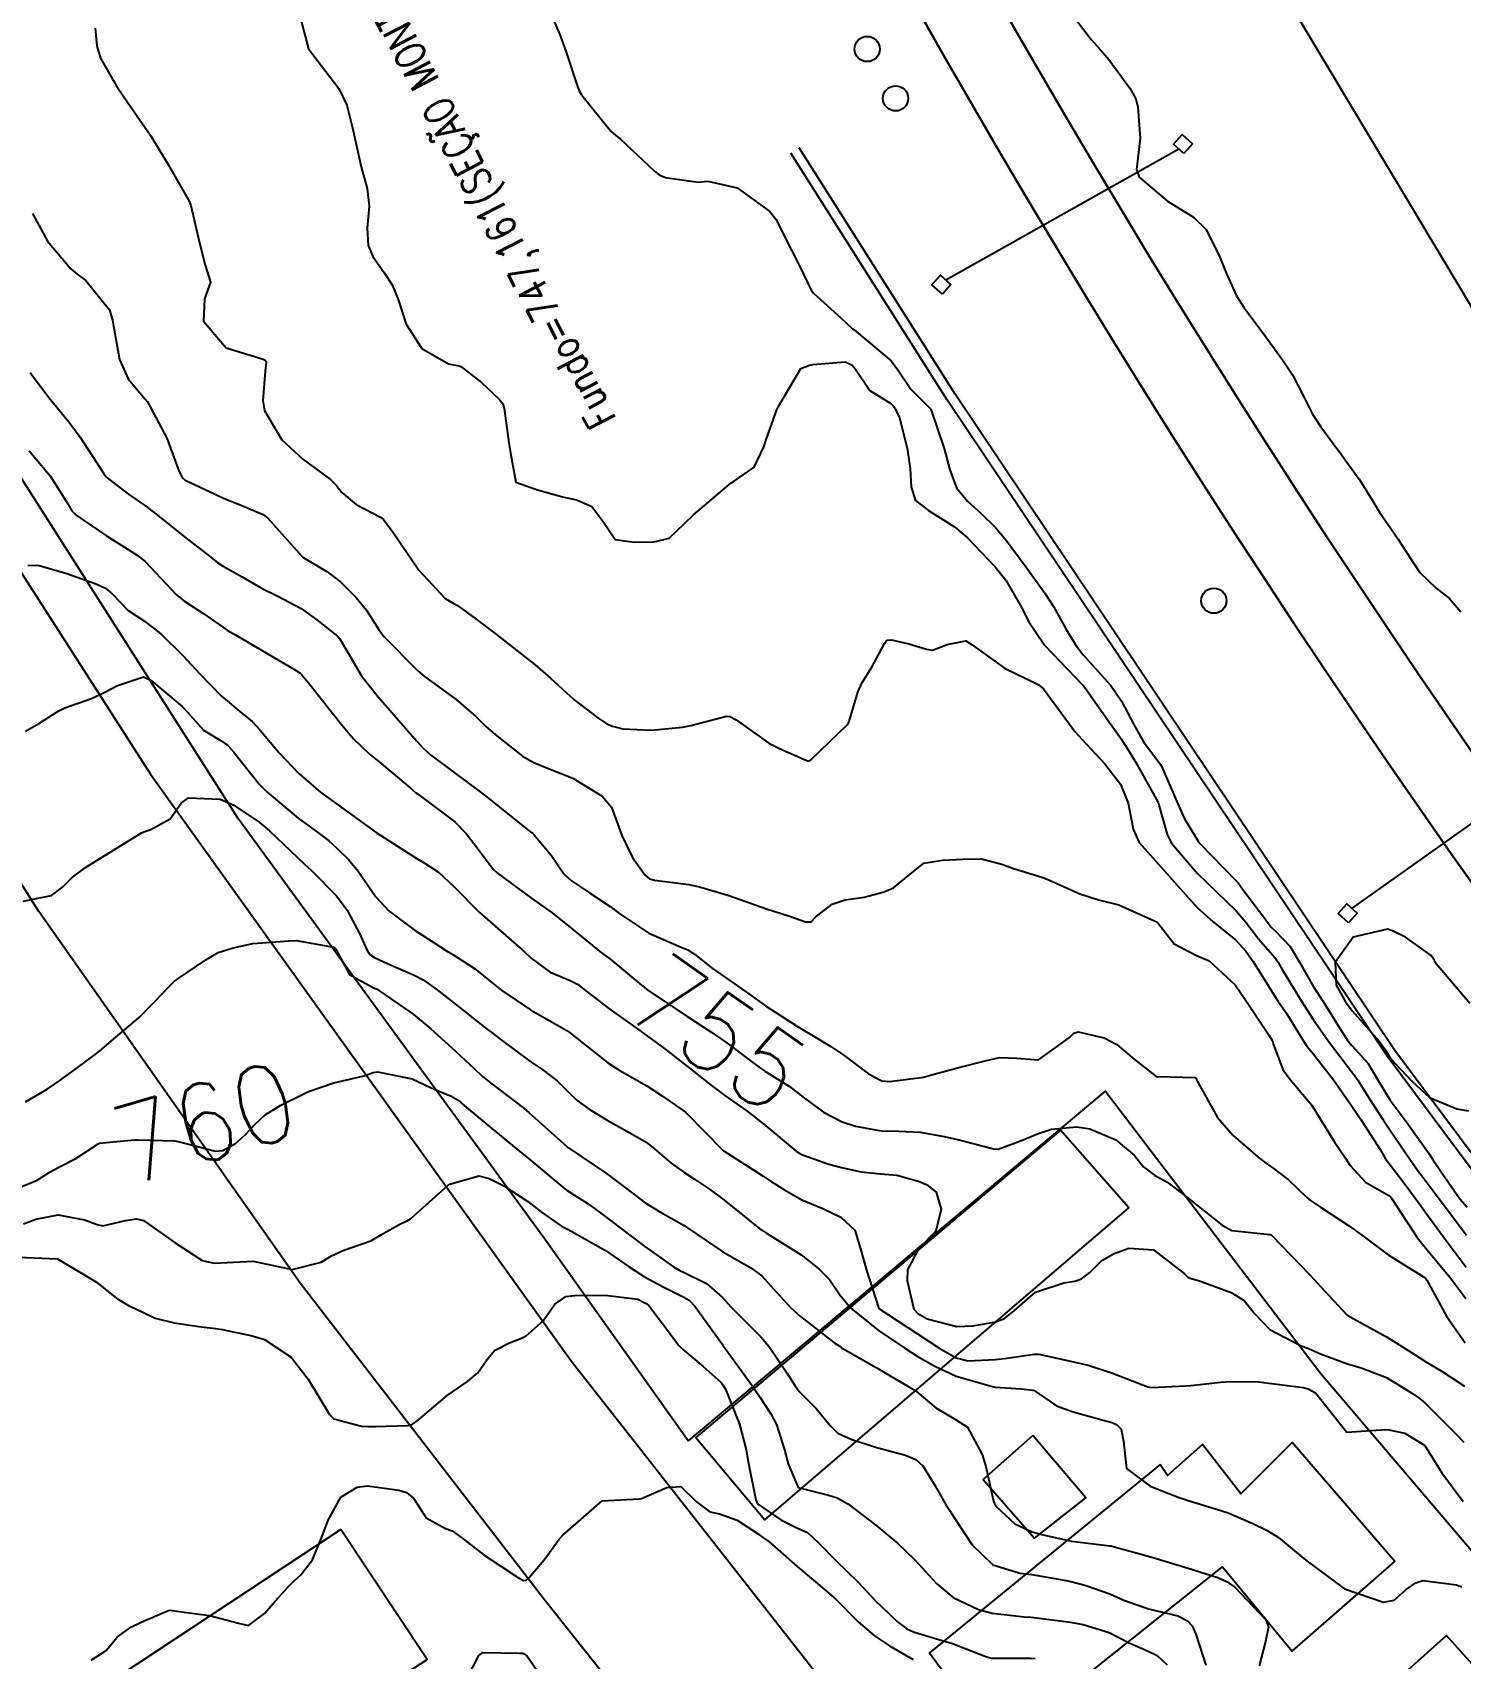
# Model space of a CAD drawing. Header units: metres. Extents: x 318500 to 325275, y 7408834 to 7428799.
# Drawn here: x 322144.8 to 322217.8, y 7422186.2 to 7422269.3 of the extents above; entities that cross this region are included whole.
import ezdxf
from ezdxf.enums import TextEntityAlignment as Align

# ---------------------------------------------------------------- set-up
doc = ezdxf.new("R2010")
doc.units = ezdxf.units.M
doc.header["$MEASUREMENT"] = 0
for name, color, linetype in [('BUEIRO', 151, 'Continuous'), ('Canaleta de Drenagem', 151, 'Continuous'), ('Cotas', 45, 'Continuous'), ('Curvas de Nivel 1m', 11, 'Continuous'), ('Curvas de Nivel 5m', 15, 'Continuous'), ('Divisas', 45, 'Continuous'), ('Edificações', 30, 'Continuous'), ('Linha Férrea', 20, 'Continuous'), ('Postes', 20, 'Continuous'), ('Pórticos', 45, 'Continuous'), ('Vias Primárias', 230, 'Continuous')]:
    doc.layers.add(name, color=color, linetype=linetype)
doc.styles.add('ROMANS', font='romans', dxfattribs={"height": 0.2})
doc.styles.add('Style-STANDARD', font='STANDARD.shx')

msp = doc.modelspace()

# ---------------------------------------------------------------- linework, layer by layer
at = {"layer": 'Canaleta de Drenagem'}
for points in [[(322322.671, 7422096.969), (322321.614, 7422099.785, 0.054603), (322318.546, 7422105.852, 0.031806), (322316.11, 7422109.117), (322310.197, 7422114.931), (322305.401, 7422118.853), (322303.788, 7422120.333), (322292.508, 7422130.025), (322282.21, 7422139.108), (322277.696, 7422143.583), (322269.617, 7422150.895), (322269.051, 7422151.338), (322246.454, 7422176.01), (322230.442, 7422194.937), (322214.01, 7422216.968), (322191.512, 7422250.537), (322183.536, 7422263.138)], [(322323.139, 7422097.145), (322322.082, 7422099.961, 0.054603), (322318.965, 7422106.125, 0.031979), (322316.476, 7422109.458), (322310.531, 7422115.303), (322305.728, 7422119.231), (322304.12, 7422120.707), (322292.836, 7422130.402), (322282.552, 7422139.473), (322278.04, 7422143.946), (322269.939, 7422151.278), (322269.392, 7422151.706), (322246.83, 7422176.341), (322230.833, 7422195.248), (322214.418, 7422217.257), (322191.931, 7422250.81), (322183.958, 7422263.406)]]:
    msp.add_lwpolyline(points, format="xyb", dxfattribs=at)
at = {"layer": 'Curvas de Nivel 1m', "flags": 128}
for points, elevation in [([(322158.341, 7422270.476), (322158.88, 7422268.47), (322160.432, 7422266.446), (322160.837, 7422265.582), (322161.12, 7422264.436), (322161.428, 7422263.052), (322161.575, 7422262.428), (322161.875, 7422261.332), (322161.983, 7422260.422), (322161.879, 7422259.297), (322161.921, 7422258.422), (322162.16, 7422257.844), (322162.726, 7422257.055), (322163.153, 7422256.406), (322163.454, 7422255.657), (322163.871, 7422254.398), (322164.671, 7422253.154), (322166.026, 7422252.37), (322166.561, 7422252.263), (322166.659, 7422252.22), (322167.723, 7422251.417), (322168.642, 7422250.538), (322168.805, 7422250.328), (322168.882, 7422250.081), (322169.11, 7422248.325), (322169.22, 7422247.705), (322169.476, 7422246.321), (322170.576, 7422245.916), (322171.853, 7422245.571), (322172.571, 7422245.42), (322173.368, 7422245.068), (322173.972, 7422244.259), (322174.547, 7422243.38), (322175.533, 7422243.252), (322176.546, 7422243.264), (322177.321, 7422243.446), (322178.093, 7422244.207), (322178.564, 7422244.648), (322180.362, 7422246.173), (322180.475, 7422246.279), (322180.583, 7422246.338), (322181.666, 7422247.087), (322182.179, 7422248.154), (322182.271, 7422248.497), (322182.63, 7422249.483), (322182.8, 7422249.985), (322182.881, 7422250.146), (322183.21, 7422250.706), (322184.05, 7422252.129), (322184.481, 7422252.304), (322184.663, 7422252.337), (322186.304, 7422252.465), (322186.663, 7422252.294), (322186.844, 7422252.097), (322187.568, 7422251), (322188.643, 7422250.336), (322188.779, 7422250.206), (322188.871, 7422250.067), (322189.086, 7422249.611), (322189.482, 7422248.057), (322189.628, 7422247.021), (322189.684, 7422246.053), (322189.904, 7422245.381), (322190.568, 7422244.872), (322191.901, 7422244.027), (322192.552, 7422243.488), (322193.984, 7422241.995), (322194.52, 7422241.306), (322195.293, 7422239.978), (322195.7, 7422239.18), (322196.48, 7422238.01), (322196.524, 7422237.96), (322198.45, 7422235.961), (322198.476, 7422235.93), (322198.558, 7422235.819), (322199.911, 7422233.915), (322200.413, 7422233.194), (322200.908, 7422232.406), (322201.214, 7422231.898), (322202.311, 7422229.941), (322202.337, 7422229.88), (322202.345, 7422229.855), (322202.369, 7422229.761), (322202.775, 7422228.297), (322203.002, 7422227.87), (322204.327, 7422226.319), (322204.792, 7422225.845), (322206.299, 7422224.405), (322206.797, 7422223.822), (322207.444, 7422222.975), (322208.272, 7422222.009), (322208.367, 7422221.896), (322208.428, 7422221.798), (322208.651, 7422221.407), (322209.645, 7422219.779), (322210.227, 7422218.885), (322211.006, 7422217.762), (322212.194, 7422216.197), (322212.389, 7422215.944), (322212.518, 7422215.745), (322213.118, 7422214.793), (322213.811, 7422213.725), (322214.152, 7422213.21), (322215.176, 7422211.704), (322215.575, 7422211.149), (322216.117, 7422210.425), (322216.673, 7422209.684), (322218.082, 7422207.827)], 751), ([(322198.127, 7422269.948), (322198.89, 7422268.937), (322199.37, 7422268.418), (322199.789, 7422267.926), (322200.858, 7422266.448), (322201.165, 7422265.905), (322201.266, 7422265.481), (322201.388, 7422263.901), (322201.208, 7422262.307), (322201.346, 7422261.902), (322202.782, 7422260.686), (322204.12, 7422259.866), (322204.761, 7422259.234), (322205.439, 7422257.85), (322205.817, 7422256.93), (322206.322, 7422255.836), (322206.711, 7422255.235), (322207.761, 7422253.814), (322208.672, 7422252.568), (322209.185, 7422251.795), (322209.752, 7422250.686), (322210.202, 7422249.784), (322210.631, 7422249.147), (322211.658, 7422247.764), (322212.591, 7422246.463), (322213.04, 7422245.743), (322213.619, 7422244.783), (322214.364, 7422243.723), (322214.556, 7422243.422), (322215.67, 7422241.709), (322216.522, 7422240.895), (322217.199, 7422240.372), (322217.787, 7422239.681)], 749), ([(322147.975, 7422269.522), (322148.059, 7422268.612), (322148.251, 7422267.996), (322148.853, 7422266.917), (322148.976, 7422266.723), (322149.049, 7422266.597), (322149.465, 7422265.966), (322150.424, 7422264.576), (322150.592, 7422264.348), (322150.815, 7422264.026), (322151.696, 7422262.561), (322152.772, 7422260.674), (322152.827, 7422260.549), (322152.861, 7422260.456), (322153.297, 7422258.542), (322153.599, 7422257.407), (322153.865, 7422256.533), (322153.556, 7422255.688), (322153.502, 7422254.538), (322154.67, 7422253.187), (322156.553, 7422252.6), (322156.661, 7422252.555), (322156.705, 7422252.49), (322156.716, 7422252.433), (322156.655, 7422251.983), (322156.536, 7422250.492), (322156.632, 7422249.979), (322157.516, 7422248.481), (322158.595, 7422247.492), (322160.008, 7422246.449), (322160.294, 7422246.161), (322160.574, 7422245.794), (322161.311, 7422245.173), (322162.561, 7422244.532), (322162.719, 7422244.408), (322163.207, 7422243.746), (322164.117, 7422242.394), (322164.521, 7422241.813), (322165.871, 7422240.369), (322166.269, 7422240.135), (322166.496, 7422240.007), (322167.455, 7422239.311), (322168.482, 7422238.529), (322168.742, 7422238.327), (322170.46, 7422236.983), (322171.249, 7422236.298), (322172.434, 7422235.201), (322173.664, 7422234.261), (322174.132, 7422233.97), (322174.416, 7422233.838), (322174.948, 7422233.712), (322176.414, 7422233.642), (322178.004, 7422233.795), (322178.417, 7422233.872), (322179.591, 7422234.182), (322180.24, 7422234.355), (322180.423, 7422234.343), (322180.747, 7422234.167), (322182.408, 7422232.98), (322182.957, 7422232.693), (322184.26, 7422232.122), (322184.399, 7422232.071), (322184.451, 7422232.068), (322184.561, 7422232.118), (322186.418, 7422233.919), (322186.488, 7422234.021), (322186.51, 7422234.089), (322186.952, 7422235.575), (322187.186, 7422236.083), (322187.676, 7422236.864), (322188.32, 7422238.072), (322188.383, 7422238.169), (322188.482, 7422238.238), (322188.676, 7422238.261), (322189.563, 7422238.054), (322190.476, 7422237.782), (322190.781, 7422237.73), (322191.52, 7422238.024), (322192.482, 7422238.199), (322192.811, 7422238.007), (322194.462, 7422236.811), (322196.178, 7422235.964), (322196.447, 7422235.743), (322197.784, 7422233.94), (322198.05, 7422233.569), (322198.412, 7422233.18), (322199.578, 7422231.918), (322200.384, 7422230.875), (322200.782, 7422229.904), (322201.034, 7422228.577), (322201.344, 7422227.895), (322202.334, 7422226.781), (322203.143, 7422225.868), (322204.301, 7422224.576), (322205.129, 7422223.842), (322206.281, 7422222.896), (322206.794, 7422222.341), (322207.172, 7422221.816), (322208.244, 7422220.097), (322208.433, 7422219.797), (322208.886, 7422219.135), (322209.716, 7422217.777), (322209.913, 7422217.48), (322210.204, 7422217.138), (322211.273, 7422215.759), (322212.171, 7422214.474), (322212.665, 7422213.742), (322213.666, 7422212.198), (322213.937, 7422211.723), (322214.02, 7422211.613), (322214.128, 7422211.489), (322214.888, 7422210.479), (322215.467, 7422209.7), (322216.097, 7422208.829), (322216.935, 7422207.681), (322218.058, 7422206.187)], 752), ([(322144.761, 7422260.047), (322145.531, 7422258.642), (322146.726, 7422257.215), (322147.052, 7422256.954), (322147.499, 7422256.618), (322148.698, 7422255.13), (322148.861, 7422254.597), (322148.894, 7422254.39), (322149.212, 7422252.592), (322149.659, 7422251.593), (322150.513, 7422250.572), (322150.638, 7422250.418), (322151.637, 7422248.56), (322152.241, 7422246.897), (322152.412, 7422246.552), (322152.579, 7422246.412), (322153.857, 7422245.815), (322154.57, 7422245.477), (322155.26, 7422245.203), (322156.562, 7422244.661), (322156.782, 7422244.488), (322158.531, 7422242.525), (322158.6, 7422242.469), (322159.821, 7422241.752), (322160.512, 7422241.22), (322161.312, 7422240.428), (322161.841, 7422239.767), (322162.483, 7422238.753), (322162.738, 7422238.407), (322164.454, 7422236.681), (322164.809, 7422236.385), (322166.433, 7422235.214), (322167.437, 7422234.345), (322167.926, 7422233.848), (322168.411, 7422233.41), (322169.819, 7422232.316), (322170.395, 7422231.983), (322170.925, 7422231.769), (322172.384, 7422231.181), (322173.888, 7422230.257), (322174.362, 7422229.701), (322174.886, 7422228.245), (322175.443, 7422227.125), (322176.08, 7422226.232), (322176.317, 7422226.041), (322176.567, 7422225.976), (322178.313, 7422225.755), (322178.87, 7422225.634), (322180.305, 7422225.203), (322181.755, 7422224.698), (322182.295, 7422224.506), (322183.468, 7422224.132), (322184.286, 7422223.847), (322184.565, 7422223.837), (322184.834, 7422224.112), (322185.655, 7422224.744), (322186.303, 7422224.965), (322187.277, 7422225.109), (322188.31, 7422225.375), (322188.789, 7422225.586), (322189.359, 7422226.054), (322190.328, 7422226.835), (322191.289, 7422226.985), (322192.33, 7422227.047), (322193.275, 7422227.056), (322194.328, 7422226.79), (322194.909, 7422226.565), (322196.322, 7422226.143), (322196.461, 7422226.097), (322196.784, 7422225.953), (322198.31, 7422225.279), (322199.255, 7422224.971), (322200.302, 7422224.709), (322202.155, 7422223.882), (322202.244, 7422223.835), (322202.289, 7422223.786), (322203.123, 7422222.712), (322204.273, 7422222.127), (322204.913, 7422221.844), (322206.252, 7422220.623), (322206.801, 7422219.822), (322207.981, 7422218.036), (322208.127, 7422217.801), (322208.152, 7422217.743), (322208.208, 7422217.557), (322208.692, 7422216.29), (322209.063, 7422215.787), (322210.17, 7422214.469), (322210.595, 7422213.766), (322211.336, 7422212.564), (322211.881, 7422211.752), (322212.126, 7422211.379), (322212.905, 7422210.525), (322214.111, 7422209.851), (322214.182, 7422209.79), (322214.233, 7422209.718), (322214.49, 7422209.329), (322215.555, 7422207.698), (322216.071, 7422207.071), (322217.228, 7422205.678), (322218.039, 7422204.585)], 753), ([(322144.653, 7422251.926), (322145.61, 7422250.64), (322146.621, 7422249.396), (322147.212, 7422248.621), (322148.403, 7422246.783), (322148.523, 7422246.601), (322148.547, 7422246.568), (322148.579, 7422246.535), (322149.683, 7422245.695), (322150.565, 7422245.081), (322151.241, 7422244.563), (322152.545, 7422243.518), (322153.823, 7422242.531), (322154.217, 7422242.216), (322154.522, 7422242.018), (322155.486, 7422241.477), (322156.506, 7422240.884), (322157.313, 7422240.482), (322158.494, 7422239.854), (322159.304, 7422239.274), (322160.364, 7422238.442), (322160.478, 7422238.309), (322161.578, 7422236.423), (322162.434, 7422235.336), (322163.254, 7422234.402), (322164.407, 7422233.083), (322164.739, 7422232.721), (322165.11, 7422232.379), (322166.386, 7422231.419), (322167.856, 7422230.338), (322168.364, 7422229.929), (322170.174, 7422228.48), (322170.341, 7422228.353), (322170.393, 7422228.309), (322171.283, 7422227.249), (322171.935, 7422226.286), (322172.315, 7422225.94), (322173.248, 7422225.324), (322174.296, 7422224.619), (322174.792, 7422224.245), (322176.275, 7422223.26), (322177.927, 7422222.543), (322178.263, 7422222.414), (322178.603, 7422222.195), (322179.53, 7422221.458), (322180.248, 7422220.958), (322181.386, 7422220.159), (322182.231, 7422219.554), (322183.821, 7422218.52), (322184.212, 7422218.286), (322184.498, 7422218.116), (322185.579, 7422217.475), (322186.2, 7422217.053), (322187.508, 7422216.077), (322188.185, 7422215.717), (322188.574, 7422215.674), (322190.188, 7422215.887), (322190.318, 7422215.908), (322190.794, 7422216.031), (322192.194, 7422216.418), (322193.465, 7422216.729), (322194.199, 7422216.907), (322195.086, 7422216.864), (322196.198, 7422216.788), (322197.783, 7422217.936), (322198.003, 7422218.143), (322198.214, 7422218.215), (322199.557, 7422217.917), (322200.207, 7422217.566), (322201.11, 7422216.807), (322202.191, 7422215.958), (322202.252, 7422215.941), (322204.19, 7422215.878), (322204.23, 7422215.85), (322204.274, 7422215.764), (322205.343, 7422213.838), (322206.146, 7422212.925), (322207.421, 7422211.811), (322207.824, 7422211.501), (322208.125, 7422211.296), (322208.979, 7422210.648), (322209.902, 7422209.773), (322210.107, 7422209.595), (322210.614, 7422209.253), (322212.088, 7422208.289), (322212.849, 7422207.738), (322214.066, 7422206.817), (322215.878, 7422205.693), (322215.983, 7422205.624), (322216.048, 7422205.526), (322217.055, 7422203.68), (322218.01, 7422202.327)], 754), ([(322144.521, 7422242.07), (322145.103, 7422242.062), (322146.515, 7422241.643), (322147.976, 7422241.14), (322148.505, 7422240.901), (322148.861, 7422240.595), (322149.661, 7422239.752), (322150.486, 7422239.208), (322151.335, 7422238.561), (322152.463, 7422237.434), (322153.312, 7422236.537), (322154.433, 7422235.37), (322155.462, 7422234.504), (322155.998, 7422234.078), (322156.411, 7422233.636), (322157.383, 7422232.48), (322158.384, 7422231.416), (322159.499, 7422230.453), (322160.361, 7422229.835), (322162.34, 7422228.41), (322164.327, 7422227.135), (322164.797, 7422226.856), (322165.516, 7422226.372), (322166.309, 7422225.642), (322167.609, 7422224.34), (322168.281, 7422223.74), (322169.914, 7422222.313), (322170.257, 7422221.99), (322171.229, 7422221.274), (322172.246, 7422220.842), (322172.62, 7422220.65), (322173.124, 7422220.267), (322174.227, 7422219.411), (322175.882, 7422218.233), (322176.207, 7422218.001), (322177.022, 7422217.393), (322178.185, 7422216.501), (322178.579, 7422216.194), (322179.475, 7422215.482), (322180.168, 7422214.966), (322181.302, 7422214.159), (322182.15, 7422213.505), (322183.813, 7422212.125), (322183.999, 7422211.993), (322184.128, 7422211.926), (322185.473, 7422211.449), (322186.122, 7422211.274), (322187.133, 7422211.067), (322188.119, 7422210.953), (322188.945, 7422210.885), (322190.115, 7422210.572), (322190.483, 7422210.403), (322190.959, 7422210.027), (322191.226, 7422209.152), (322190.95, 7422208.027), (322190.066, 7422207.127), (322189.501, 7422206.048), (322189.476, 7422205.481), (322189.822, 7422204.043), (322190.027, 7422203.82), (322190.508, 7422203.548), (322192.017, 7422203.152), (322192.837, 7422203.183), (322194.021, 7422203.399), (322194.45, 7422203.557), (322194.968, 7422203.976), (322196.04, 7422204.911), (322197.493, 7422205.387), (322198.045, 7422205.476), (322198.389, 7422205.584), (322198.823, 7422205.922), (322199.44, 7422206.536), (322200.065, 7422206.894), (322200.807, 7422207.16), (322202.068, 7422207.08), (322203.642, 7422205.856), (322203.853, 7422205.657), (322204.047, 7422205.59), (322204.381, 7422205.512), (322206.041, 7422204.892), (322206.702, 7422204.485), (322207.245, 7422203.812), (322208.018, 7422202.997), (322209.591, 7422202.191), (322210.004, 7422202.029), (322210.618, 7422201.764), (322211.992, 7422201.245), (322212.694, 7422201.035), (322213.982, 7422200.548), (322215.361, 7422199.699), (322215.717, 7422199.443), (322215.966, 7422199.241), (322217.537, 7422197.674), (322217.943, 7422197.236)], 756), ([(322144.409, 7422233.58), (322145.084, 7422233.973), (322146.12, 7422234.633), (322146.316, 7422234.737), (322146.422, 7422234.781), (322147.783, 7422235.257), (322148.435, 7422235.569), (322149.107, 7422235.923), (322150.447, 7422236.357), (322150.826, 7422236.185), (322152.425, 7422234.852), (322152.701, 7422234.546), (322153.516, 7422233.639), (322154.406, 7422233.09), (322154.75, 7422232.861), (322155.064, 7422232.51), (322156.376, 7422230.868), (322156.745, 7422230.486), (322158.35, 7422229.141), (322159.293, 7422228.456), (322159.892, 7422228.003), (322160.332, 7422227.599), (322160.915, 7422227.02), (322161.411, 7422226.424), (322162.301, 7422225.137), (322162.986, 7422224.403), (322164.276, 7422223.435), (322165.926, 7422222.365), (322166.142, 7422222.245), (322166.258, 7422222.178), (322167.367, 7422221.459), (322168.244, 7422220.745), (322168.754, 7422220.325), (322170.226, 7422219.347), (322172.079, 7422218.282), (322172.209, 7422218.194), (322172.61, 7422217.868), (322174.186, 7422216.628), (322174.792, 7422216.244), (322176.172, 7422215.459), (322176.917, 7422214.968), (322178.028, 7422214.202), (322178.158, 7422214.096), (322180.066, 7422212.171), (322180.1, 7422212.141), (322180.13, 7422212.123), (322180.261, 7422212.036), (322182.117, 7422210.831), (322182.536, 7422210.565), (322183.202, 7422210.134), (322184.103, 7422209.627), (322185.174, 7422209.181), (322186.09, 7422208.747), (322186.809, 7422208.083), (322187.137, 7422207.006), (322187.385, 7422206.077), (322188.03, 7422204.07), (322190.011, 7422202.774), (322191.15, 7422202.023), (322191.993, 7422201.553), (322192.59, 7422201.405), (322193.992, 7422201.466), (322194.458, 7422201.518), (322195.997, 7422201.747), (322196.209, 7422201.744), (322197.991, 7422201.352), (322198.732, 7422201.18), (322199.983, 7422200.768), (322201.785, 7422200.07), (322201.972, 7422200.028), (322203.705, 7422200.123), (322203.974, 7422200.143), (322205.507, 7422200.305), (322205.978, 7422200.348), (322207.465, 7422200.321), (322207.977, 7422200.25), (322209.718, 7422200.03), (322209.973, 7422199.971), (322210.363, 7422199.766), (322211.95, 7422197.75), (322213.952, 7422197.886), (322214.101, 7422197.867), (322214.914, 7422197.706), (322215.941, 7422197.067), (322216.805, 7422195.681), (322217.898, 7422194.207)], 757), ([(322144.294, 7422224.889), (322145.74, 7422225.194), (322146.305, 7422225.61), (322146.808, 7422226.127), (322147.469, 7422226.613), (322148.325, 7422227.145), (322149.847, 7422228.089), (322150.338, 7422228.383), (322150.462, 7422228.445), (322150.825, 7422228.565), (322151.799, 7422229.105), (322152.36, 7422229.909), (322152.735, 7422230.174), (322154.364, 7422230.104), (322155.061, 7422229.808), (322156.347, 7422228.939), (322156.882, 7422228.485), (322158.326, 7422227.11), (322158.661, 7422226.803), (322159.027, 7422226.459), (322160.301, 7422225.164), (322160.845, 7422224.432), (322161.522, 7422223.171), (322161.863, 7422222.416), (322162.02, 7422222.176), (322162.256, 7422222.018), (322162.956, 7422221.7), (322164.247, 7422221.125), (322164.736, 7422220.874), (322165.45, 7422220.372), (322166.231, 7422219.755), (322168.034, 7422218.333), (322168.208, 7422218.195), (322168.727, 7422217.8), (322170.186, 7422216.726), (322170.801, 7422216.301), (322171.595, 7422215.709), (322172.169, 7422215.136), (322172.603, 7422214.712), (322173.22, 7422214.264), (322174.152, 7422213.702), (322175.336, 7422213.044), (322176.135, 7422212.58), (322176.585, 7422212.223), (322177.415, 7422211.506), (322178.118, 7422211.017), (322178.615, 7422210.693), (322179.374, 7422210.181), (322180.102, 7422209.636), (322181.946, 7422208.151), (322182.079, 7422208.058), (322182.295, 7422207.928), (322184.06, 7422206.818), (322184.971, 7422206.106), (322185.505, 7422205.559), (322186.037, 7422204.776), (322186.604, 7422204.084), (322188.013, 7422202.952), (322189.355, 7422202.05), (322189.994, 7422201.64), (322190.894, 7422201.118), (322191.979, 7422200.617), (322193.896, 7422200.065), (322193.971, 7422200.054), (322195.301, 7422199.97), (322195.916, 7422199.907), (322195.969, 7422199.881), (322197.112, 7422199.093), (322197.959, 7422198.787), (322199.496, 7422198.373), (322199.953, 7422198.24), (322200.185, 7422198.139), (322200.424, 7422197.903), (322200.548, 7422197.293), (322200.69, 7422195.898), (322201.907, 7422194.985), (322203.328, 7422194.429), (322203.896, 7422194.244), (322205.238, 7422193.837), (322205.888, 7422193.625), (322207.159, 7422193.087), (322207.879, 7422192.73), (322208.458, 7422192.373), (322209.175, 7422191.78), (322209.862, 7422191.215), (322211.84, 7422189.75), (322213.83, 7422189.054), (322214.374, 7422189.17), (322214.986, 7422189.703), (322215.483, 7422190.058), (322215.847, 7422190.162), (322217.561, 7422189.956), (322217.843, 7422189.841)], 758), ([(322218.24, 7422219.67), (322216.527, 7422221.696), (322216.432, 7422221.858), (322216.274, 7422222.123), (322214.949, 7422223.048), (322214.287, 7422223.378), (322214.029, 7422223.465), (322212.283, 7422223.062), (322211.36, 7422221.759), (322211.412, 7422220.599), (322211.896, 7422219.753), (322212.233, 7422219.297), (322213.628, 7422217.729), (322213.864, 7422217.382), (322214.201, 7422216.835), (322215.269, 7422215.709), (322216.177, 7422214.859), (322217.572, 7422214.276), (322218.168, 7422214.178)], 749), ([(322144.414, 7422214.647), (322145.519, 7422215.284), (322146.171, 7422215.726), (322147.37, 7422216.612), (322147.838, 7422216.953), (322148.189, 7422217.23), (322148.927, 7422217.861), (322149.783, 7422218.576), (322150.015, 7422218.771), (322150.216, 7422218.954), (322151.029, 7422219.761), (322151.765, 7422220.555), (322152.008, 7422220.786), (322152.244, 7422220.959), (322153.623, 7422221.899), (322154.257, 7422222.267), (322155.033, 7422222.508), (322156.032, 7422222.725), (322156.264, 7422222.753), (322157.873, 7422222.866), (322158.266, 7422222.88), (322160.158, 7422222.545), (322160.26, 7422222.465), (322160.272, 7422222.44), (322160.969, 7422221.151), (322162.24, 7422220.457), (322162.348, 7422220.409), (322164.221, 7422219.121), (322165.131, 7422218.376), (322166.196, 7422217.4), (322167.344, 7422216.343), (322167.778, 7422215.938), (322168.173, 7422215.613), (322169.879, 7422214.313), (322170.157, 7422214.078), (322171.913, 7422212.503), (322172.13, 7422212.309), (322172.175, 7422212.279), (322174.111, 7422210.98), (322175.08, 7422210.24), (322176.092, 7422209.473), (322176.87, 7422208.996), (322178.082, 7422208.315), (322178.258, 7422208.197), (322180.062, 7422206.976), (322181.494, 7422206.156), (322182.046, 7422205.745), (322182.807, 7422204.908), (322183.514, 7422204.128), (322184.023, 7422203.663), (322185.804, 7422202.292), (322186.001, 7422202.159), (322186.114, 7422202.089), (322187.984, 7422201.012), (322189.606, 7422200.045), (322189.839, 7422199.912), (322189.968, 7422199.81), (322190.939, 7422199.005), (322191.954, 7422198.402), (322192.563, 7422198.004), (322193.309, 7422196.616), (322193.51, 7422195.994), (322193.894, 7422194.23), (322193.996, 7422193.988), (322194.982, 7422193.075), (322195.877, 7422192.659), (322196.428, 7422192.504), (322197.873, 7422192.188), (322199.84, 7422191.94), (322199.87, 7422191.938), (322199.895, 7422191.934), (322200.008, 7422191.908), (322201.863, 7422191.398), (322202.542, 7422191.187), (322203.854, 7422190.806), (322205.365, 7422190.317), (322205.844, 7422190.103), (322206.23, 7422189.824), (322207.815, 7422188.166), (322207.957, 7422187.798), (322207.802, 7422187.047), (322207.469, 7422185.805)], 759), ([(322144.315, 7422208.407), (322144.931, 7422208.637), (322146.082, 7422208.865), (322147.423, 7422208.607), (322148.076, 7422208.363), (322148.365, 7422208.306), (322149.528, 7422208.578), (322150.081, 7422208.661), (322150.446, 7422208.566), (322152.063, 7422207.438), (322153.438, 7422206.526), (322154.048, 7422206.389), (322156.05, 7422206.49), (322158.044, 7422206.073), (322159.519, 7422206.448), (322160.055, 7422206.764), (322160.68, 7422207.051), (322162.067, 7422207.54), (322162.612, 7422207.864), (322163.574, 7422208.395), (322163.921, 7422208.552), (322164.083, 7422208.656), (322166.007, 7422210.361), (322166.059, 7422210.403), (322166.101, 7422210.432), (322167.588, 7422210.858), (322168.106, 7422210.721), (322168.894, 7422210.322), (322170.092, 7422209.542), (322170.782, 7422208.995), (322171.814, 7422208.284), (322172.078, 7422208.142), (322172.341, 7422208.011), (322174.062, 7422207.031), (322175.219, 7422206.238), (322176.045, 7422205.699), (322177.001, 7422205.177), (322178.035, 7422204.677), (322178.338, 7422204.501), (322178.631, 7422204.191), (322180.002, 7422202.277), (322180.079, 7422202.169), (322180.333, 7422201.828), (322181.538, 7422200.154), (322181.964, 7422199.527), (322182.512, 7422198.698), (322182.798, 7422198.137), (322183.21, 7422196.851), (322183.397, 7422196.128), (322183.902, 7422194.93), (322185.459, 7422194.534), (322185.895, 7422194.395), (322186.45, 7422194.084), (322187.879, 7422192.992), (322188.382, 7422192.569), (322189.003, 7422192.053), (322189.858, 7422191.25), (322190.982, 7422190.023), (322191.829, 7422189.3), (322193.124, 7422188.693), (322193.818, 7422188.495), (322195.464, 7422188.317), (322195.815, 7422188.299), (322197.688, 7422188.056), (322197.812, 7422188.033), (322198.477, 7422187.923), (322199.806, 7422187.518), (322200.872, 7422186.966), (322201.797, 7422186.552), (322202.262, 7422186.34), (322202.77, 7422185.865)], 761), ([(322144.051, 7422206.704), (322146.05, 7422206.62), (322148.032, 7422205.414), (322149.084, 7422204.584), (322149.676, 7422204.234), (322150.015, 7422204.067), (322151.037, 7422203.581), (322152.008, 7422203.338), (322153.392, 7422203.14), (322154.005, 7422203.064), (322154.485, 7422202.993), (322156.002, 7422202.674), (322156.627, 7422202.484), (322157.987, 7422201.586), (322158.856, 7422200.457), (322159.943, 7422198.652), (322160.172, 7422198.437), (322161.585, 7422198.064), (322161.936, 7422198.04), (322162.298, 7422198.044), (322163.946, 7422198.099), (322164.182, 7422198.151), (322164.5, 7422198.382), (322165.963, 7422199.633), (322167.007, 7422200.344), (322167.535, 7422200.778), (322167.987, 7422201.452), (322168.392, 7422201.928), (322169.146, 7422202.319), (322169.76, 7422202.555), (322170.006, 7422202.677), (322170.869, 7422203.445), (322171.464, 7422204.288), (322172.034, 7422204.687), (322172.492, 7422204.731), (322174.035, 7422204.758), (322175.716, 7422204.55), (322176.032, 7422204.388), (322176.134, 7422204.331), (322176.28, 7422204.226), (322177.186, 7422203.038), (322177.791, 7422202.203), (322177.997, 7422201.997), (322179.06, 7422201.108), (322179.972, 7422200.289), (322180.065, 7422200.169), (322180.188, 7422199.948), (322180.912, 7422198.16), (322181.245, 7422196.842), (322181.369, 7422196.156), (322181.741, 7422194.302), (322181.801, 7422194.151), (322181.889, 7422194.056), (322183.016, 7422193.268), (322183.877, 7422192.851), (322184.39, 7422192.627), (322184.948, 7422192.104), (322185.856, 7422191.182), (322186.981, 7422190.079), (322187.827, 7422189.171), (322188.989, 7422188.052), (322189.464, 7422187.703), (322189.805, 7422187.54), (322190.974, 7422187.194), (322191.799, 7422186.942), (322193.505, 7422186.281), (322193.792, 7422186.205), (322194.007, 7422186.201), (322195.792, 7422186.197), (322196.016, 7422186.181)], 762), ([(322147.775, 7422186.099), (322148.54, 7422186.589), (322149.1, 7422187.271), (322149.798, 7422187.786), (322150.324, 7422188.04), (322151.508, 7422188.545), (322151.719, 7422188.634), (322151.812, 7422188.649), (322152.633, 7422188.532), (322153.809, 7422188.373), (322155.291, 7422187.984), (322155.804, 7422187.874), (322156.634, 7422188.478), (322157.173, 7422189.116), (322157.831, 7422189.843), (322158.144, 7422190.148), (322158.488, 7422190.454), (322159.079, 7422191.221), (322159.571, 7422192.443), (322159.658, 7422192.656), (322159.878, 7422193.253), (322160.526, 7422194.43), (322161.37, 7422194.946), (322161.899, 7422195.009), (322163.498, 7422194.792), (322163.894, 7422194.671), (322164.249, 7422194.385), (322164.89, 7422193.38), (322165.875, 7422192.831), (322166.22, 7422192.701), (322166.713, 7422192.347), (322167.857, 7422191.463), (322169.61, 7422190.312), (322169.838, 7422190.182), (322169.981, 7422190.165), (322170.135, 7422190.306), (322170.92, 7422191.228), (322171.692, 7422192.283), (322171.872, 7422192.49), (322173.89, 7422194.25), (322175.781, 7422194.342), (322175.892, 7422194.363), (322177.193, 7422194.918), (322177.902, 7422194.967), (322178.713, 7422194.188), (322179.392, 7422193.684), (322179.884, 7422193.586), (322180.785, 7422193.257), (322181.874, 7422192.531), (322182.101, 7422192.375), (322182.418, 7422192.142), (322183.851, 7422190.878), (322184.796, 7422190.106), (322185.827, 7422189.208), (322186.951, 7422188.079), (322187.803, 7422187.35), (322188.576, 7422186.836), (322189.791, 7422186.13)], 763), ([(322166.979, 7422185.135), (322167.582, 7422186.333), (322167.792, 7422186.496), (322169.64, 7422186.463), (322169.791, 7422186.455), (322169.907, 7422186.424), (322170.053, 7422186.306), (322170.709, 7422185.363)], 764)]:
    msp.add_lwpolyline(points, dxfattribs=dict(at, elevation=elevation))
at = {"layer": 'Curvas de Nivel 5m', "flags": 128}
for points, elevation in [([(322171.254, 7422270.305), (322171.739, 7422269.147), (322172.044, 7422268.293), (322172.646, 7422266.49), (322172.736, 7422266.282), (322172.847, 7422266.105), (322174.339, 7422264.257), (322174.596, 7422264.031), (322174.816, 7422263.859), (322176.543, 7422262.233), (322176.797, 7422262.024), (322177.132, 7422261.888), (322178.792, 7422261.657), (322179.287, 7422261.7), (322180.788, 7422261.364), (322182.46, 7422260.155), (322182.764, 7422259.757), (322183.586, 7422258.137), (322183.975, 7422257.374), (322184.581, 7422256.122), (322184.717, 7422255.952), (322186.093, 7422254.712), (322186.691, 7422254.159), (322186.763, 7422254.099), (322188.667, 7422252.511), (322189.012, 7422252.065), (322189.668, 7422251.072), (322190.641, 7422250.093), (322190.685, 7422250.04), (322190.727, 7422249.95), (322191.365, 7422248.032), (322191.67, 7422246.954), (322192.009, 7422246.026), (322192.573, 7422245.352), (322193.268, 7422244.71), (322193.997, 7422243.998), (322194.55, 7422243.353), (322195.569, 7422241.974), (322196.51, 7422240.646), (322196.958, 7422239.955), (322197.579, 7422238.859), (322198.112, 7422237.944), (322198.473, 7422237.487), (322199.889, 7422235.916), (322200.438, 7422235.128), (322201.078, 7422233.9), (322201.568, 7422233.049), (322202.401, 7422231.931), (322202.436, 7422231.88), (322202.478, 7422231.8), (322203.316, 7422229.871), (322203.64, 7422229.145), (322204.351, 7422227.961), (322204.398, 7422227.897), (322204.439, 7422227.849), (322206.321, 7422225.914), (322206.397, 7422225.829), (322206.642, 7422225.498), (322207.91, 7422223.806), (322208.076, 7422223.592), (322208.286, 7422223.38), (322209.066, 7422222.58), (322209.534, 7422221.781), (322210.251, 7422220.515), (322210.739, 7422219.765), (322211.61, 7422218.365), (322212.006, 7422217.752), (322212.208, 7422217.516), (322213.051, 7422216.59), (322213.551, 7422215.73), (322214.175, 7422214.728), (322214.942, 7422213.708), (322216.135, 7422212.031), (322216.36, 7422211.688), (322216.841, 7422210.965), (322217.729, 7422209.674), (322218.104, 7422209.251)], 750), ([(322144.599, 7422247.915), (322145.679, 7422246.639), (322146.566, 7422245.201), (322146.781, 7422244.846), (322147.002, 7422244.623), (322148.545, 7422243.571), (322150.122, 7422242.576), (322150.525, 7422242.252), (322152.127, 7422240.554), (322152.497, 7422240.243), (322153.534, 7422239.578), (322154.484, 7422238.914), (322154.723, 7422238.757), (322155.151, 7422238.51), (322156.468, 7422237.719), (322158.213, 7422236.713), (322158.451, 7422236.555), (322158.54, 7422236.469), (322159.032, 7422235.871), (322160.147, 7422234.444), (322160.271, 7422234.295), (322160.417, 7422234.118), (322161.169, 7422233.19), (322161.996, 7422232.416), (322162.395, 7422232.099), (322164.065, 7422230.703), (322164.371, 7422230.442), (322164.443, 7422230.389), (322166.349, 7422228.954), (322166.945, 7422228.351), (322167.551, 7422227.56), (322168.322, 7422226.54), (322168.537, 7422226.328), (322170.301, 7422225.041), (322171.338, 7422224.294), (322172.279, 7422223.536), (322173.849, 7422222.256), (322174.091, 7422222.085), (322174.257, 7422221.96), (322175.793, 7422220.686), (322176.241, 7422220.329), (322176.3, 7422220.288), (322176.387, 7422220.228), (322178.222, 7422219.023), (322179.491, 7422218.181), (322180.203, 7422217.683), (322181.94, 7422216.396), (322182.181, 7422216.217), (322182.222, 7422216.19), (322182.289, 7422216.148), (322183.47, 7422215.421), (322184.171, 7422214.878), (322185.2, 7422214.104), (322186.153, 7422213.617), (322186.836, 7422213.397), (322188.146, 7422213.159), (322189.06, 7422213.142), (322190.146, 7422213.096), (322191.29, 7422212.876), (322192.14, 7422212.692), (322193.894, 7422212.232), (322194.134, 7422212.227), (322195.417, 7422212.694), (322196.146, 7422213.008), (322196.858, 7422213.241), (322198.152, 7422213.365), (322198.817, 7422213.256), (322200.142, 7422212.691), (322201.11, 7422211.895), (322201.556, 7422211.32), (322202.12, 7422210.885), (322202.777, 7422210.531), (322203.681, 7422209.856), (322204.105, 7422209.515), (322205.587, 7422208.336), (322206.084, 7422208.063), (322208.021, 7422207.86), (322208.08, 7422207.833), (322208.121, 7422207.799), (322210.051, 7422205.811), (322210.086, 7422205.77), (322210.644, 7422205.164), (322211.952, 7422203.751), (322212.029, 7422203.697), (322212.129, 7422203.648), (322214.013, 7422202.604), (322215.444, 7422201.698), (322215.995, 7422201.355), (322216.787, 7422200.883), (322217.977, 7422200.104)], 755), ([(322144.096, 7422210.257), (322145.011, 7422210.636), (322145.67, 7422211.063), (322146.11, 7422211.306), (322146.982, 7422211.746), (322148.128, 7422212.496), (322148.2, 7422212.528), (322148.884, 7422212.589), (322150.006, 7422212.698), (322150.132, 7422212.704), (322152.043, 7422212.639), (322152.131, 7422212.625), (322152.493, 7422212.545), (322154.124, 7422212.123), (322154.496, 7422212.143), (322155.138, 7422212.505), (322155.664, 7422212.97), (322156.145, 7422213.498), (322156.658, 7422213.979), (322157.46, 7422214.477), (322157.934, 7422214.701), (322158.163, 7422214.815), (322158.874, 7422215.166), (322160.172, 7422215.61), (322161.723, 7422215.964), (322162.177, 7422216.134), (322162.405, 7422216.18), (322164.174, 7422215.817), (322165.146, 7422215.352), (322166.166, 7422214.934), (322166.525, 7422214.716), (322166.955, 7422214.348), (322168.146, 7422213.369), (322169.411, 7422212.317), (322170.121, 7422211.74), (322171.87, 7422210.283), (322171.993, 7422210.176), (322172.098, 7422210.1), (322173.216, 7422209.388), (322174.085, 7422208.751), (322174.737, 7422208.243), (322176.065, 7422207.238), (322177.528, 7422206.208), (322177.861, 7422206.016), (322178.047, 7422205.934), (322179.218, 7422205.359), (322180.035, 7422204.636), (322180.464, 7422204.166), (322182.007, 7422202.624), (322182.417, 7422202.144), (322183.331, 7422200.779), (322183.762, 7422200.123), (322183.845, 7422199.999), (322183.967, 7422199.833), (322184.821, 7422198.969), (322185.55, 7422198.096), (322185.944, 7422197.707), (322186.651, 7422197.371), (322187.933, 7422196.964), (322189.397, 7422196.579), (322189.925, 7422196.357), (322190.276, 7422196.035), (322190.917, 7422195.013), (322191.479, 7422194.016), (322191.64, 7422193.766), (322191.884, 7422193.398), (322192.796, 7422192.001), (322193.855, 7422190.976), (322195.265, 7422190.553), (322195.848, 7422190.476), (322197.611, 7422190.166), (322197.843, 7422190.119), (322198.563, 7422189.923), (322199.834, 7422189.48), (322200.556, 7422189.172), (322201.823, 7422188.725), (322203.315, 7422188.36), (322203.814, 7422188.112), (322204.051, 7422187.848), (322204.23, 7422187.421), (322204.741, 7422185.84)], 760)]:
    msp.add_lwpolyline(points, dxfattribs=dict(at, elevation=elevation))
at = {"layer": 'Divisas'}
for points in [[(322218.899, 7422254.343), (322208.335, 7422271.993), (322193.65, 7422289.996), (322187.882, 7422299.363), (322183.956, 7422305.949), (322178.206, 7422318.798), (322174.106, 7422331.343), (322168.768, 7422348.392), (322162.81, 7422367.55), (322161.739, 7422372.238), (322156.986, 7422394.962)], [(322227.142, 7422181.34), (322210.616, 7422200.757), (322199.608, 7422215.192), (322178.281, 7422197.31), (322170.991, 7422207.569), (322155.271, 7422229.138), (322137.959, 7422256.301), (322132.762, 7422264.562), (322170.421, 7422285.657), (322160.439, 7422308.139), (322156.072, 7422311.154), (322148.911, 7422316.826), (322138.56, 7422345.983), (322123.618, 7422390.49)]]:
    msp.add_lwpolyline(points, dxfattribs=at)
at = {"layer": 'Edificações'}
for points in [[(322197.323, 7422213.184), (322178.682, 7422197.477), (322182.211, 7422193.264), (322200.818, 7422209.219)], [(322195.899, 7422197.579), (322193.367, 7422195.329), (322195.993, 7422192.329), (322198.62, 7422194.392)], [(322202.422, 7422196.099), (322190.629, 7422186.464), (322194.092, 7422181.693), (322205.604, 7422190.861), (322209.161, 7422186.557), (322214.402, 7422191.141), (322209.161, 7422197.222), (322206.54, 7422194.603), (322204.575, 7422197.128), (322202.796, 7422195.538)], [(322160.531, 7422192.783), (322145.307, 7422182.727), (322149.532, 7422176.125), (322164.938, 7422186.131)], [(322213.943, 7422184.576), (322218.792, 7422179.17), (322221.899, 7422181.957), (322217.05, 7422187.362)]]:
    msp.add_lwpolyline(points, close=True, dxfattribs=at)
at = {"layer": 'Linha Férrea'}
for points in [[(321625.181, 7423540.483), (321646.79, 7423496.959), (321893.02, 7422980.599), (321927.568, 7422912.57), (321960.071, 7422844.091), (321960.071, 7422844.091), (322054.8, 7422642.247, -0.028698), (322111.168, 7422494.248), (322140.246, 7422392.292, 0.177815), (322346.493, 7422099.021)], [(322346.493, 7422099.021, -0.177815), (322140.246, 7422392.292), (322111.168, 7422494.248, 0.028698), (322054.8, 7422642.247), (321960.071, 7422844.091), (321960.071, 7422844.091), (321927.568, 7422912.57), (321893.02, 7422980.599), (321646.79, 7423496.959), (321625.181, 7423540.483, -0.08675)], [(321634.288, 7423531.029), (321649.189, 7423501.212), (321891.508, 7422993.323), (321931.636, 7422913.121), (321963.221, 7422846.706), (322059.233, 7422642.556), (322059.233, 7422642.556, -0.026965), (322115.311, 7422495.115), (322143.825, 7422393.254, 0.177055), (322348.62, 7422102.056)], [(322348.62, 7422102.056, -0.177055), (322143.825, 7422393.254), (322115.311, 7422495.115, 0.026965), (322059.233, 7422642.556), (322059.233, 7422642.556), (321963.221, 7422846.706), (321931.636, 7422913.121), (321891.508, 7422993.323), (321649.189, 7423501.212), (321634.288, 7423531.029, -0.065289)]]:
    msp.add_lwpolyline(points, format="xyb", dxfattribs=at)
at = {"layer": 'Postes'}
for centre in [(322187.436, 7422268.458), (322188.889, 7422265.935), (322205.156, 7422240.256)]:
    msp.add_circle(centre, 0.645, dxfattribs=at)
at = {"layer": 'Pórticos'}
for points in [[(322203.631, 7422263.116), (322203.096, 7422263.594), (322203.536, 7422264.087), (322204.071, 7422263.609)], [(322191.281, 7422255.919), (322190.746, 7422256.397), (322191.186, 7422256.89), (322191.721, 7422256.412)], [(322212.046, 7422223.796), (322211.511, 7422224.273), (322211.951, 7422224.766), (322212.486, 7422224.289)]]:
    msp.add_lwpolyline(points, close=True, dxfattribs=at)
for points in [[(322191.454, 7422256.651), (322203.364, 7422263.355)], [(322212.219, 7422224.528), (322223.22, 7422232.32)]]:
    msp.add_lwpolyline(points, dxfattribs=at)
at = {"layer": 'Vias Primárias'}
for points in [[(323715.644, 7420145.548, 0), (323709.04, 7420132.939)], [(323831.088, 7420001.787, 0), (323833.844, 7420008.443, 0.220888)], [(322095.32, 7422320.161, 0.397861), (322095.107, 7422319.121), (322121.251, 7422277.037), (322139.917, 7422248.344), (322150.798, 7422231.385), (322172.31, 7422201.395), (322189.394, 7422179.629), (322206.355, 7422158.242), (322217.114, 7422144.948, -0.068022), (322226.218, 7422130.92, -0.0927)], [(322186.412, 7422169.702), (322170.995, 7422189.121), (322158.451, 7422205.365), (322145.096, 7422224.375), (322129.881, 7422248.43), (322116.418, 7422270.112), (322107.063, 7422284.306, 0.091902), (322104.605, 7422286.861, 0.395928), (322102.657, 7422286.602), (322097.181, 7422279.141), (322092.175, 7422270.093), (322087.91, 7422262.093), (322084.502, 7422257.09), (322080.455, 7422253.152), (322073.197, 7422247.919), (322059.245, 7422240.361), (322049.006, 7422234.598), (322039.954, 7422230.34), (322020.448, 7422220.853), (321989.646, 7422205.186), (321963.854, 7422190.477), (321947.614, 7422181.043)]]:
    msp.add_lwpolyline(points, format="xyb", dxfattribs=at)

# ---------------------------------------------------------------- texts
at = {"layer": 'BUEIRO', "style": 'ROMANS', "width": 0.8}
msp.add_text('Fundo=747,161(SEÇÃO MONTANTE)', height=1.5, rotation=117.57334, dxfattribs=at).set_placement((322174.625, 7422249.563))
at = {"layer": 'Cotas', "style": 'Style-STANDARD'}
for s, rotation, p in [('755', 324.93238, (322179.799, 7422218.146, 755)), ('760', 16.68085, (322153.58, 7422213.587, 760))]:
    msp.add_text(s, height=4, rotation=rotation, dxfattribs=at).set_placement(p, align=Align.MIDDLE_CENTER)

doc.saveas('drawing.dxf')
